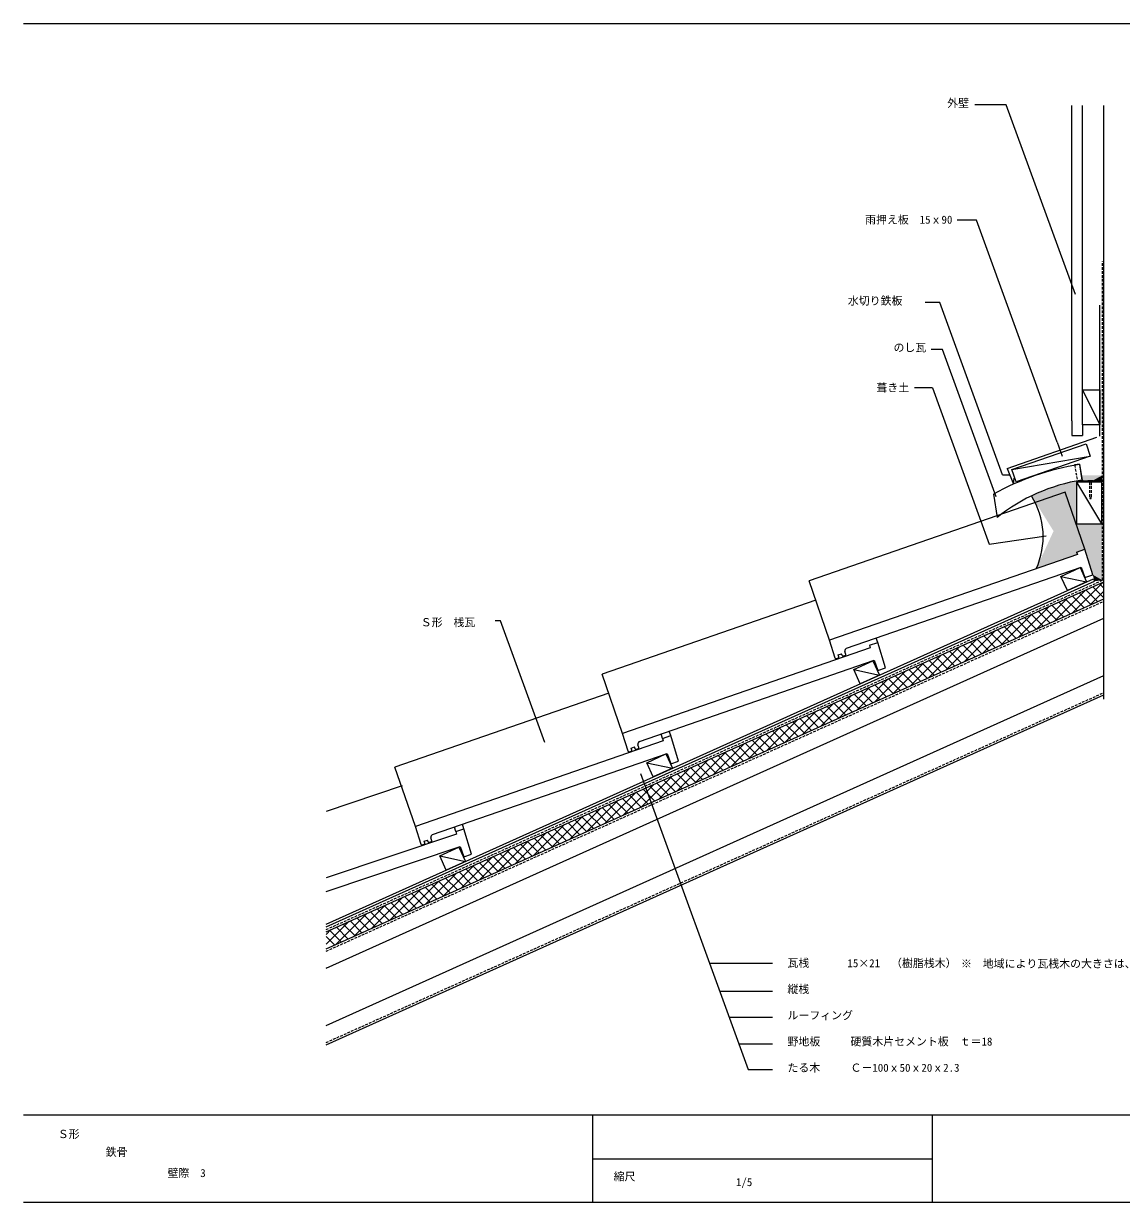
# Model space of a CAD drawing. Units: millimetres, scale not verified. Extents: x -203 to 197, y -138 to 132.
# Drawn here: x -203.2 to 48.2, y -138.4 to 131.6 of the extents above; entities that cross this region are included whole.
import ezdxf
from ezdxf.enums import TextEntityAlignment as Align

# ---------------------------------------------------------------- set-up
doc = ezdxf.new("R2010")
doc.units = ezdxf.units.MM
doc.header["$LTSCALE"] = 0.5
doc.linetypes.add('DASHED1', pattern=[1.8, 1.2, -0.6])
for name, color, linetype, lineweight in [('0-0', 5, 'Continuous', 18), ('1-0', 7, 'Continuous', 18), ('1-1', 7, 'Continuous', 18), ('1-2', 3, 'Continuous', 18), ('1-3', 7, 'Continuous', 18), ('1-4', 7, 'Continuous', 18), ('1-5', 1, 'Continuous', 18)]:
    doc.layers.add(name, color=color, linetype=linetype, lineweight=lineweight)
doc.layers.add('2-0_ADD_LINE', color=8, linetype='Continuous')
doc.styles.add('ＭＳ ゴシック', font='')
doc.styles.get('ＭＳ ゴシック').set_extended_font_data('MS Gothic')

msp = doc.modelspace()

# ---------------------------------------------------------------- linework, layer by layer
at = {"layer": '0-0'}
for p, q in [((-203.2432, 131.6351), (196.7568, 131.6351)), ((196.7568, -118.3649), (-203.2433, -118.3649)), ((-72.973, -118.3649), (-72.973, -138.3649)), ((4.8649, -118.3649), (4.8649, -138.3649)), ((-72.973, -128.3649), (4.8649, -128.3649)), ((196.7568, -138.3649), (-203.2432, -138.3649))]:
    msp.add_line(p, q, dxfattribs=at)
at = {"layer": '1-0'}
for p, q in [((38.7159, 7.0298), (40.1932, 3.7469)), ((-133.9483, -75.2747), (42.0159, 3.9091)), ((-133.9483, -76.3713), (44.1955, 3.7934)), ((35.8159, 1.7771), (34.3558, 5.022)), ((35.8159, 1.7771), (34.3558, 5.022)), ((34.3558, 5.022), (40.1932, 3.7469)), ((-133.9483, -74.6168), (35.8409, 1.7883)), ((-11.604, -19.5619), (-13.0642, -16.317)), ((-13.0642, -16.317), (-7.2268, -17.5921)), ((-60.4841, -37.656), (-56.124, -35.648)), ((-59.0239, -40.9008), (-60.4841, -37.656)), ((-59.0239, -40.9008), (-60.4841, -37.656)), ((-60.4841, -37.656), (-54.6467, -38.9311)), ((-104.2783, -53.4091), (-104.5841, -52.3911)), ((-107.9211, -58.9569), (-102.0666, -60.27))]:
    msp.add_line(p, q, dxfattribs=at)
at = {"layer": '1-0', "color": 3, "linetype": 'DASHED1'}
msp.add_line((-133.9483, -75.8726), (43.8451, 4.1344), dxfattribs=at)
at = {"layer": '1-0'}
for points in [[(34.3558, 5.022), (38.7158, 7.0299), (40.1932, 3.7469), (35.8381, 1.7871), (35.8159, 1.7771)], [(38.7159, 7.0298), (40.1932, 3.7469), (35.8159, 1.7771)], [(35.8409, 1.7883), (41.7696, 4.4563), (42.0159, 3.9091)], [(-11.604, -19.5619), (-13.0642, -16.317), (-8.7326, -14.3222)], [(-8.7041, -14.3092), (-7.2268, -17.5921), (-11.604, -19.5619)], [(-8.7041, -14.3092), (-7.2268, -17.5921), (-11.604, -19.5619)], [(-8.7041, -14.3092), (-7.2268, -17.5921), (-11.604, -19.5619)], [(-56.124, -35.6482), (-54.6467, -38.9311), (-59.0239, -40.9008)], [(-56.124, -35.6482), (-54.6467, -38.9311), (-59.0239, -40.9008)]]:
    msp.add_lwpolyline(points, dxfattribs=at)
msp.add_lwpolyline([(-106.4438, -62.2398), (-107.9211, -58.9569), (-103.5439, -56.9871), (-102.0666, -60.27)], close=True, dxfattribs=at)
at = {"layer": '1-1'}
for p, q in [((21.8349, 113.0272), (14.5946, 113.0272)), ((37.6401, 69.6027), (21.8349, 113.0272)), ((36.8553, 40.6801), (36.8553, 112.8369)), ((39.2553, 40.6801), (39.2553, 112.8369)), ((44.1955, -23.0656), (44.1955, 112.8369)), ((14.9712, 86.5894), (10.5405, 86.5894)), ((33.4772, 35.7445), (14.9712, 86.5894)), ((6.5705, 67.7669), (3.2432, 67.7669)), ((4.8921, 48.2332), (0.8108, 48.2332)), ((4.8921, 48.2332), (15.7109, 18.5087)), ((39.2553, 47.7555), (43.2553, 39.7555)), ((23.0807, 29.5076), (41.0722, 32.558)), ((38.6274, 30.7553), (37.4565, 30.5447)), ((38.6274, 30.7553), (39.2165, 27.0355)), ((39.2165, 27.0355), (38.1327, 26.8418)), ((37.878, 26.6169), (37.878, 17.0718)), ((38.1327, 26.8418), (40.471, 26.6614)), ((40.471, 26.6614), (41.6166, 26.6614)), ((40.4912, 26.9898), (40.4912, 26.7695)), ((40.4912, 26.9898), (41.6912, 26.9898)), ((40.4912, 26.7695), (41.6912, 26.7695)), ((40.8912, 26.7695), (40.8912, 26.5497)), ((41.2912, 26.7695), (41.2912, 26.5497)), ((41.6912, 26.7695), (41.6912, 26.9898)), ((43.6239, 26.6169), (43.6239, 17.0718)), ((37.878, 17.0718), (43.6239, 17.0718)), ((36.8746, -3.4487), (44.0523, 3.7289)), ((43.1894, 3.3406), (44.1955, 2.3345)), ((28.6465, -7.1514), (35.8241, 0.0263)), ((32.7605, -5.3001), (39.9382, 1.8776)), ((36.9474, 0.5317), (39.6699, -2.1908)), ((38.5079, 1.234), (41.2305, -1.4886)), ((40.0684, 1.9362), (42.791, -0.7864)), ((40.9887, -1.5974), (44.1955, 1.6094)), ((41.6289, 2.6384), (44.1955, 0.0718)), ((-133.9483, -80.319), (44.1955, -0.1543)), ((24.5324, -9.0027), (31.71, -1.8251)), ((30.7054, -2.2772), (33.4279, -4.9997)), ((32.2659, -1.575), (34.9884, -4.2975)), ((33.8264, -0.8727), (36.5489, -3.5953)), ((35.3869, -0.1705), (38.1094, -2.8931)), ((-133.9483, -84.7054), (44.1955, -4.5407)), ((20.4183, -10.8541), (27.596, -3.6764)), ((24.4633, -5.0861), (27.1859, -7.8087)), ((26.0238, -4.3839), (28.7464, -7.1064)), ((27.5843, -3.6816), (30.3069, -6.4042)), ((29.1448, -2.9794), (31.8674, -5.702)), ((12.1902, -14.5567), (19.3678, -7.3791)), ((16.3042, -12.7054), (23.4819, -5.5277)), ((18.2213, -7.895), (20.9439, -10.6176)), ((19.7818, -7.1928), (22.5044, -9.9153)), ((21.3423, -6.4906), (24.0649, -9.2131)), ((22.9028, -5.7883), (25.6254, -8.5109)), ((8.076, -16.4081), (15.2537, -9.2304)), ((11.9793, -10.7039), (14.7018, -13.4265)), ((13.5398, -10.0017), (16.2623, -12.7243)), ((15.1003, -9.2995), (17.8228, -12.022)), ((16.6608, -8.5972), (19.3833, -11.3198)), ((-0.1521, -20.1108), (7.0256, -12.9331)), ((3.962, -18.2594), (11.1396, -11.0818)), ((7.2977, -12.8106), (10.0203, -15.5332)), ((8.8582, -12.1084), (11.5808, -14.831)), ((10.4188, -11.4062), (13.1413, -14.1287)), ((-4.2661, -21.9621), (2.9115, -14.7844)), ((1.0557, -15.6195), (3.7783, -18.3421)), ((2.6162, -14.9173), (5.3388, -17.6399)), ((4.1767, -14.2151), (6.8993, -16.9376)), ((5.7372, -13.5128), (8.4598, -16.2354)), ((-133.9483, -97.8644), (44.1955, -17.6997)), ((-12.4943, -25.6647), (-5.3167, -18.4871)), ((-8.3802, -23.8134), (-1.2026, -16.6358)), ((-5.1863, -18.4284), (-2.4637, -21.151)), ((-3.6258, -17.7262), (-0.9033, -20.4488)), ((-2.0653, -17.024), (0.6572, -19.7465)), ((-0.5048, -16.3218), (2.2178, -19.0443)), ((-16.6084, -27.5161), (-9.4307, -20.3384)), ((-11.4283, -21.2373), (-8.7058, -23.9599)), ((-9.8678, -20.5351), (-7.1453, -23.2577)), ((-8.3073, -19.8329), (-5.5847, -22.5555)), ((-6.7468, -19.1307), (-4.0242, -21.8532)), ((-133.9483, -102.2507), (44.1955, -22.0861)), ((-24.8365, -31.2187), (-17.6589, -24.0411)), ((-20.7225, -29.3674), (-13.5448, -22.1898)), ((-17.6704, -24.0463), (-14.9478, -26.7688)), ((-16.1099, -23.344), (-13.3873, -26.0666)), ((-14.5494, -22.6418), (-11.8268, -25.3644)), ((-12.9888, -21.9396), (-10.2663, -24.6621)), ((-28.9506, -33.0701), (-21.773, -25.8924)), ((-23.9124, -26.8552), (-21.1898, -29.5777)), ((-22.3519, -26.1529), (-19.6293, -28.8755)), ((-20.7914, -25.4507), (-18.0688, -28.1733)), ((-19.2309, -24.7485), (-16.5083, -27.4711)), ((-37.1787, -36.7728), (-30.0011, -29.5951)), ((-33.0647, -34.9214), (-25.887, -27.7438)), ((-30.1544, -29.6641), (-27.4319, -32.3866)), ((-28.5939, -28.9619), (-25.8713, -31.6844)), ((-27.0334, -28.2596), (-24.3108, -30.9822)), ((-25.4729, -27.5574), (-22.7503, -30.28)), ((-41.2928, -38.6241), (-34.1151, -31.4464)), ((-34.836, -31.7708), (-32.1134, -34.4933)), ((-33.2754, -31.0685), (-30.5529, -33.7911)), ((-31.7149, -30.3663), (-28.9924, -33.0889)), ((-45.4069, -40.4754), (-38.2292, -33.2977)), ((-41.078, -34.5797), (-38.3554, -37.3023)), ((-39.5175, -33.8775), (-36.7949, -36.6)), ((-37.957, -33.1752), (-35.2344, -35.8978)), ((-36.3965, -32.473), (-33.6739, -35.1956)), ((-53.635, -44.1781), (-46.4574, -37.0004)), ((-49.5209, -42.3267), (-42.3433, -35.1491)), ((-47.32, -37.3886), (-44.5975, -40.1112)), ((-45.7595, -36.6864), (-43.0369, -39.4089)), ((-44.199, -35.9842), (-41.4764, -38.7067)), ((-42.6385, -35.2819), (-39.9159, -38.0045)), ((-57.7491, -46.0294), (-50.5715, -38.8518)), ((-53.562, -40.1975), (-50.8395, -42.9201)), ((-52.0015, -39.4953), (-49.279, -42.2178)), ((-50.441, -38.7931), (-47.7185, -41.5156)), ((-48.8805, -38.0908), (-46.158, -40.8134)), ((-65.9772, -49.7321), (-58.7996, -42.5544)), ((-61.8632, -47.8807), (-54.6855, -40.7031)), ((-59.8041, -43.0064), (-57.0815, -45.729)), ((-58.2435, -42.3042), (-55.521, -45.0268)), ((-56.683, -41.602), (-53.9605, -44.3245)), ((-55.1225, -40.8997), (-52.4, -43.6223)), ((-70.0913, -51.5834), (-62.9137, -44.4058)), ((-66.0461, -45.8153), (-63.3235, -48.5379)), ((-64.4856, -45.1131), (-61.763, -47.8357)), ((-62.9251, -44.4109), (-60.2025, -47.1334)), ((-61.3646, -43.7087), (-58.642, -46.4312)), ((-78.3195, -55.2861), (-71.1418, -48.1084)), ((-74.2054, -53.4347), (-67.0278, -46.2571)), ((-70.7276, -47.922), (-68.0051, -50.6446)), ((-69.1671, -47.2198), (-66.4445, -49.9423)), ((-67.6066, -46.5176), (-64.884, -49.2401)), ((-82.4335, -57.1374), (-75.2559, -49.9598)), ((-76.9696, -50.7309), (-74.2471, -53.4535)), ((-75.4091, -50.0287), (-72.6866, -52.7513)), ((-73.8486, -49.3265), (-71.1261, -52.049)), ((-72.2881, -48.6242), (-69.5656, -51.3468)), ((-90.6617, -60.8401), (-83.484, -53.6624)), ((-86.5476, -58.9887), (-79.37, -51.8111)), ((-83.2117, -53.5399), (-80.4891, -56.2624)), ((-81.6512, -52.8376), (-78.9286, -55.5602)), ((-80.0907, -52.1354), (-77.3681, -54.8579)), ((-78.5301, -51.4332), (-75.8076, -54.1557)), ((-94.7758, -62.6914), (-87.5981, -55.5137)), ((-89.4537, -56.3488), (-86.7311, -59.0713)), ((-87.8932, -55.6465), (-85.1706, -58.3691)), ((-86.3327, -54.9443), (-83.6101, -57.6669)), ((-84.7722, -54.2421), (-82.0496, -56.9646)), ((-103.0039, -66.3941), (-95.8263, -59.2164)), ((-98.8898, -64.5427), (-91.7122, -57.3651)), ((-95.6957, -59.1577), (-92.9732, -61.8802)), ((-94.1352, -58.4554), (-91.4127, -61.178)), ((-92.5747, -57.7532), (-89.8522, -60.4758)), ((-91.0142, -57.051), (-88.2917, -59.7735)), ((-107.118, -68.2454), (-99.9403, -61.0677)), ((-101.9378, -61.9666), (-99.2152, -64.6891)), ((-100.3773, -61.2644), (-97.6547, -63.9869)), ((-98.8167, -60.5621), (-96.0942, -63.2847)), ((-97.2562, -59.8599), (-94.5337, -62.5825)), ((-115.3461, -71.9481), (-108.1685, -64.7704)), ((-111.2321, -70.0967), (-104.0544, -62.9191)), ((-108.1798, -64.7755), (-105.4572, -67.4981)), ((-106.6193, -64.0733), (-103.8967, -66.7958)), ((-105.0588, -63.371), (-102.3362, -66.0936)), ((-103.4983, -62.6688), (-100.7757, -65.3914)), ((-119.4602, -73.7994), (-112.2826, -66.6217)), ((-112.8613, -66.8822), (-110.1387, -69.6047)), ((-111.3008, -66.18), (-108.5782, -68.9025)), ((-109.7403, -65.4777), (-107.0177, -68.2003)), ((-123.5743, -75.6507), (-116.3966, -68.4731)), ((-119.1033, -69.6911), (-116.3808, -72.4137)), ((-117.5428, -68.9889), (-114.8203, -71.7114)), ((-115.9823, -68.2866), (-113.2598, -71.0092)), ((-114.4218, -67.5844), (-111.6993, -70.307)), ((-131.8024, -79.3534), (-124.6248, -72.1758)), ((-127.6884, -77.5021), (-120.5107, -70.3244)), ((-125.3454, -72.5), (-122.6228, -75.2226)), ((-123.7849, -71.7978), (-121.0623, -74.5203)), ((-122.2243, -71.0956), (-119.5018, -73.8181)), ((-120.6638, -70.3933), (-117.9413, -73.1159)), ((-133.9483, -79.2365), (-128.7389, -74.0271)), ((-133.9483, -75.2108), (-133.9042, -75.2549)), ((-131.5874, -75.3089), (-128.8648, -78.0315)), ((-130.0269, -74.6067), (-127.3043, -77.3292)), ((-128.4664, -73.9045), (-125.7438, -76.627)), ((-126.9059, -73.2022), (-124.1833, -75.9248)), ((-133.9483, -76.9738), (-132.8529, -75.8784)), ((-133.9483, -77.4735), (-131.9858, -79.4359)), ((-133.1479, -76.0112), (-130.4253, -78.7337)), ((-133.9483, -84.7054), (-133.8438, -84.6583))]:
    msp.add_line(p, q, dxfattribs=at)
at = {"layer": '1-1', "color": 3, "linetype": 'DASHED1'}
msp.add_line((43.8451, 4.1344), (43.8451, 77.1175), dxfattribs=at)
at = {"layer": '1-1', "color": 3}
for p, q in [((43.2553, 37.1175), (43.2553, 67.1175)), ((22.0095, 29.7666), (42.5605, 36.8771)), ((22.0095, 29.7666), (23.4821, 26.1521)), ((18.8845, 23.8624), (19.7292, 18.5289))]:
    msp.add_line(p, q, dxfattribs=at)
at = {"layer": '1-1', "linetype": 'DASHED1'}
for p, q in [((37.4565, 30.5447), (38.1327, 26.8418)), ((40.8912, 26.5497), (40.8912, 23.0511)), ((40.8912, 23.0511), (41.0912, 22.6754)), ((-133.9483, -80.8235), (44.1955, -0.6588)), ((-133.9483, -101.7463), (44.0068, -21.6666))]:
    msp.add_line(p, q, dxfattribs=at)
at = {"layer": '1-1'}
for points in [[(39.2553, 39.7555), (39.2553, 47.7555), (43.2553, 47.7555), (43.2553, 39.7555)], [(24.0616, 26.6725), (23.0807, 29.5076), (40.0913, 35.3931), (41.0722, 32.558)]]:
    msp.add_lwpolyline(points, close=True, dxfattribs=at)
msp.add_lwpolyline([(43.6239, 26.6169), (37.878, 26.6169), (43.6239, 17.0718)], dxfattribs=at)
at = {"layer": '1-1', "linetype": 'DASHED1'}
msp.add_lwpolyline([(41.2912, 26.5497), (41.2912, 23.0511), (41.0912, 22.6754)], dxfattribs=at)
at = {"layer": '1-1', "color": 3}
for centre, radius, end in [((47.9813, -28.8023), 60.168, 118.92029), ((45.6416, -14.0304), 41.612, 128.51465)]:
    msp.add_arc(centre, radius, 99, end, dxfattribs=at)
at = {"layer": '1-2', "color": 7}
for p, q in [((35.3005, 24.284), (-23.3411, 3.9945)), ((39.8127, 11.2425), (35.3005, 24.284)), ((-18.6327, -9.614), (-23.3411, 3.9945)), ((-21.8171, -0.4103), (-70.7611, -17.3444)), ((-7.6072, -10.0965), (-7.9541, -9.0938)), ((-66.0526, -30.9529), (-70.7611, -17.3444)), ((-69.237, -21.7493), (-118.181, -38.6834)), ((-56.9182, -32.0897), (-57.2325, -31.0757)), ((-55.0271, -31.4354), (-55.374, -30.4327)), ((-113.4726, -52.2919), (-118.181, -38.6834)), ((-116.5469, -42.9752), (-133.9483, -48.8264)), ((-102.3816, -52.7714), (-102.7257, -51.7481))]:
    msp.add_line(p, q, dxfattribs=at)
at = {"layer": '1-2'}
for p, q in [((37.9217, 10.5882), (39.8127, 11.2425)), ((41.6195, 5.4129), (39.8127, 11.2425)), ((38.0994, 10.0148), (-18.6327, -9.614)), ((37.9217, 10.5882), (38.0994, 10.0148)), ((-14.7369, -11.4405), (38.988, 7.1477)), ((38.988, 7.1477), (39.808, 4.7776)), ((39.8053, 4.7852), (41.6195, 5.4129)), ((-17.3691, -13.6912), (-18.6327, -9.614)), ((-9.4983, -10.7508), (-7.6072, -10.0965)), ((-9.4983, -10.7508), (-9.3205, -11.3242)), ((-5.8004, -15.9261), (-7.6072, -10.0965)), ((-9.3205, -11.3242), (-66.0526, -30.9529)), ((-16.6556, -12.9531), (-15.8992, -12.6914)), ((-16.5142, -13.4092), (-16.6556, -12.9531)), ((-15.7617, -13.135), (-15.8992, -12.6914)), ((-15.0325, -13.1013), (-15.5052, -13.2649)), ((-14.9068, -12.8531), (-15.1138, -12.1852)), ((-62.1568, -32.7795), (-8.432, -14.1912)), ((-17.1126, -13.821), (-16.6399, -13.6574)), ((-8.432, -14.1912), (-7.6119, -16.5614)), ((-7.6146, -16.5537), (-5.8004, -15.9261)), ((-64.789, -35.0302), (-66.0526, -30.9529)), ((-56.9182, -32.0897), (-55.0271, -31.4354)), ((-56.9182, -32.0897), (-56.7405, -32.6631)), ((-53.2203, -37.265), (-55.0271, -31.4354)), ((-56.7405, -32.6631), (-113.4726, -52.2919)), ((-64.5326, -35.16), (-64.0598, -34.9964)), ((-64.0755, -34.2921), (-63.3191, -34.0304)), ((-63.9341, -34.7482), (-64.0755, -34.2921)), ((-63.1816, -34.474), (-63.3191, -34.0304)), ((-62.4524, -34.4402), (-62.9252, -34.6038)), ((-62.3268, -34.192), (-62.5338, -33.5241)), ((-109.5767, -54.1185), (-55.8519, -35.5302)), ((-55.8519, -35.5302), (-55.0319, -37.9004)), ((-55.0345, -37.8927), (-53.2203, -37.265)), ((-104.1056, -53.9841), (-133.9483, -64.0186)), ((-112.2089, -56.3691), (-113.4726, -52.2919)), ((-104.2783, -53.4091), (-102.3816, -52.7714)), ((-104.2783, -53.4091), (-104.1056, -53.9841)), ((-100.6258, -58.6165), (-102.3816, -52.7714)), ((-111.9525, -56.4989), (-111.4797, -56.3353)), ((-111.4954, -55.631), (-110.739, -55.3693)), ((-111.3541, -56.0871), (-111.4954, -55.631)), ((-110.6015, -55.813), (-110.739, -55.3693)), ((-109.8723, -55.7792), (-110.3451, -55.9428)), ((-109.7467, -55.531), (-109.9537, -54.8631)), ((-133.9483, -67.1837), (-103.2421, -56.8588)), ((-103.2421, -56.8588), (-102.4428, -59.236)), ((-102.4453, -59.2283), (-100.6258, -58.6165))]:
    msp.add_line(p, q, dxfattribs=at)
for centre, radius, start, end in [((-16.7053, -13.4684), 0.2, 289.08401, 17.21758), ((-15.5706, -13.0759), 0.2, 197.21758, 289.0885), ((-14.5407, -12.0076), 0.6, 109.08589, 197.21983), ((-15.0979, -12.9123), 0.2, 289.0885, 17.21996), ((-17.178, -13.632), 0.2, 197.21655, 289.08514), ((-64.598, -34.9709), 0.2, 197.21655, 289.08514), ((-64.1252, -34.8074), 0.2, 289.08401, 17.21758), ((-62.9906, -34.4148), 0.2, 197.21758, 289.0885), ((-61.9607, -33.3465), 0.6, 109.08589, 197.21983), ((-62.5178, -34.2512), 0.2, 289.0885, 17.21996), ((-112.0179, -56.3099), 0.2, 197.21655, 289.08514), ((-111.5451, -56.1464), 0.2, 289.08401, 17.21758), ((-110.4105, -55.7538), 0.2, 197.21758, 289.0885), ((-109.3806, -54.6855), 0.6, 109.08589, 197.21983), ((-109.9377, -55.5902), 0.2, 289.0885, 17.21996)]:
    msp.add_arc(centre, radius, start, end, dxfattribs=at)
at = {"layer": '1-3'}
for p, q in [((-31.7035, -83.6351), (-46.1516, -83.6351)), ((-31.7035, -90.0346), (-43.8224, -90.0346)), ((-31.7035, -95.9769), (-41.6596, -95.9769)), ((-31.7035, -102.1477), (-39.4136, -102.1477))]:
    msp.add_line(p, q, dxfattribs=at)
for points in [[(-83.836, -33.0174), (-93.9823, -5.1405), (-95.2562, -5.1405)], [(-61.9754, -40.1597), (-37.3127, -107.9199), (-31.7035, -107.9199)]]:
    msp.add_lwpolyline(points, dxfattribs=at)
at = {"layer": '1-4'}
for p, q in [((20.9559, 28.2435), (6.5705, 67.7669)), ((39.2553, 39.7555), (39.2553, 37.2579)), ((33.4772, 35.7445), (34.647, 32.5307)), ((20.9559, 28.2435), (22.608, 28.2435))]:
    msp.add_line(p, q, dxfattribs=at)
at = {"layer": '1-4', "color": 3}
for p, q in [((38.5689, 30.625), (39.1321, 27.0693)), ((23.4821, 26.1521), (23.5989, 27.4892))]:
    msp.add_line(p, q, dxfattribs=at)
at = {"layer": '1-4'}
for points in [[(19.4767, 23.2328), (7.2027, 56.9552), (4.6009, 56.9552)], [(36.8553, 40.6801), (36.8553, 37.2579), (39.2553, 37.2579)], [(15.7109, 18.5087), (17.9382, 12.3893), (30.9345, 14.2781)]]:
    msp.add_lwpolyline(points, dxfattribs=at)
at = {"layer": '1-4', "color": 3}
msp.add_arc((12.7072, 14.1094), 17.5754, 335.25164, 32.14737, dxfattribs=at)
at = {"layer": '1-5'}
msp.add_arc((12.7072, 14.1094), 17.5754, 335.25164, 32.14737, dxfattribs=at)
at = {"layer": '2-0_ADD_LINE'}
for points in [[(27.588, 23.4613), (39.1321, 27.0693), (37.4506, 26.7463)], [(39.1321, 27.0693), (38.1327, 26.8418), (37.878, 26.6169)], [(39.1321, 27.0693), (37.878, 26.6169), (40.4912, 26.9898)], [(38.9575, 28.1715), (39.1321, 27.0693), (43.8451, 28.1715)], [(39.1321, 27.0693), (41.6912, 26.9898), (43.8451, 28.1715)], [(39.1321, 27.0693), (40.4912, 26.9898), (41.6912, 26.9898)], [(41.6912, 26.9898), (41.6912, 26.6169), (43.8451, 28.1715), (43.8451, 26.6169)], [(38.1327, 26.8418), (27.588, 23.4613), (37.878, 26.6169)], [(27.588, 23.4613), (37.4506, 26.7463), (36.2166, 26.4995)], [(27.588, 23.4613), (37.878, 17.0718), (37.878, 26.6169)], [(27.588, 23.4613), (36.2166, 26.4995), (35.1472, 26.2292)], [(27.588, 23.4613), (35.1472, 26.2292), (34.1013, 25.9589)], [(27.588, 23.4613), (34.1013, 25.9589), (32.9731, 25.6181)], [(27.588, 23.4613), (32.9731, 25.6181), (31.5629, 25.1245)], [(27.588, 23.4613), (31.5629, 25.1245), (30.611, 24.7837)], [(27.588, 23.4613), (30.611, 24.7837), (29.7649, 24.4311)], [(27.588, 23.4613), (29.7649, 24.4311), (28.5545, 23.9376)], [(40.4912, 26.9898), (37.878, 26.6169), (40.4912, 26.6169)], [(27.588, 23.4613), (32.6546, 15.3992), (37.9217, 10.5882)], [(27.588, 23.4613), (37.9217, 10.5882), (39.8127, 11.2425)], [(27.588, 23.4613), (39.8127, 11.2425), (37.878, 17.0718)], [(37.878, 17.0718), (39.8127, 11.2425), (43.8451, 17.0718), (43.8451, 4.1344)], [(32.6546, 15.3992), (28.6684, 6.7518), (37.9217, 10.5882), (38.0994, 10.0148)], [(41.6195, 5.4129), (43.8451, 4.1344), (39.8127, 11.2425)], [(41.6195, 5.4129), (42.0159, 3.9091), (43.8451, 4.1344)]]:
    msp.add_solid(points, dxfattribs=at)

# ---------------------------------------------------------------- texts
at = {"layer": '0-0', "color": 7, "style": 'ＭＳ ゴシック'}
for s, p in [('Ｓ形', (-195.4054, -124.1757)), ('壁際\u30003', (-170.2781, -133.1048)), ('縮尺', (-68.1081, -133.9054))]:
    msp.add_text(s, height=1.833, dxfattribs=at).set_placement(p, align=Align.BOTTOM_LEFT)
at = {"layer": '1-0', "style": 'ＭＳ ゴシック'}
msp.add_text('1/5', height=1.833, dxfattribs=at).set_placement((-40.0932, -135.1819), align=Align.BOTTOM_LEFT)
at = {"layer": '1-1', "style": 'ＭＳ ゴシック'}
for s, p in [('外壁', (8.2959, 111.9553)), ('雨押え板\u300015ｘ90', (-10.5106, 85.2548)), ('水切り鉄板', (-14.4576, 66.6805)), ('Ｃ－100ｘ50ｘ20ｘ2.3', (-13.8539, -108.9861)), ('鉄骨', (-184.4438, -128.2884))]:
    msp.add_text(s, height=1.833, dxfattribs=at).set_placement(p, align=Align.BOTTOM_LEFT)
at = {"layer": '1-3', "style": 'ＭＳ ゴシック'}
for s, p in [('Ｓ形\u3000桟瓦', (-112.2863, -6.9713)), ('瓦桟', (-28.2871, -84.9861)), ('15×21\u3000（樹脂桟木）', (-14.5552, -85.0419)), ('※\u3000地域により瓦桟木の大きさは、異なります', (11.4482, -85.1503)), ('縦桟', (-28.2871, -90.9861)), ('ルーフィング', (-28.2871, -96.9861)), ('野地板', (-28.2871, -102.9861)), ('たる木', (-28.2871, -108.9861))]:
    msp.add_text(s, height=1.833, dxfattribs=at).set_placement(p, align=Align.BOTTOM_LEFT)
at = {"layer": '1-4', "style": 'ＭＳ ゴシック'}
for s, p in [('のし瓦', (-4.006, 55.964)), ('葺き土', (-7.9106, 46.7903)), ('硬質木片セメント板\u3000ｔ＝18', (-13.8539, -102.9861))]:
    msp.add_text(s, height=1.833, dxfattribs=at).set_placement(p, align=Align.BOTTOM_LEFT)

doc.saveas('drawing.dxf')
